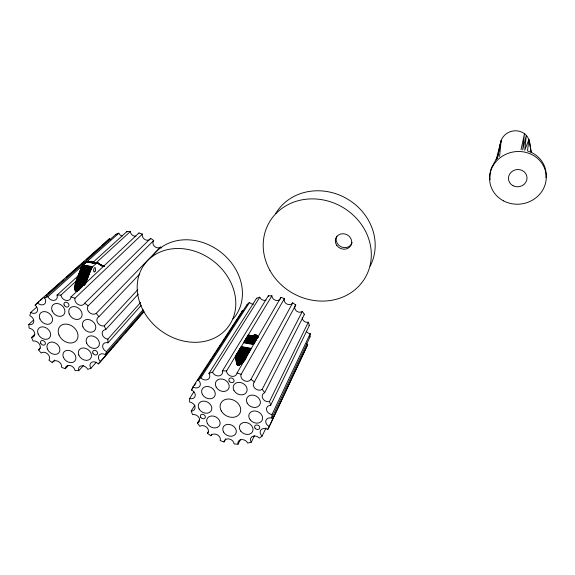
<?xml version="1.0" encoding="UTF-8"?>
<svg xmlns="http://www.w3.org/2000/svg" width="575" height="575" viewBox="0 0 575 575"><rect width="100%" height="100%" fill="white"/><g stroke="black" fill="none" stroke-linecap="round" stroke-linejoin="round"><path stroke-width="0.86" d="M143.01 309.832L106.504 351.555A5.419 4.255 37.6 0 1 102.681 345.604A5.419 4.255 37.6 0 1 107.92 342.793L107.884 339.135L140.623 302.45M265.995 300.136A4.679 4.032 31.6 0 1 259.771 297.217L212.534 372.262A5.491 4.471 31 0 0 218.996 375.892A5.491 4.471 31 0 0 222.432 370.925L268.345 295.758L271.896 295.859A4.693 4.061 30.5 0 0 275.202 300.15A4.693 4.061 30.5 0 0 280.226 299.014M306.267 331.25A4.658 3.996 25.8 0 0 310.22 333.68L272.011 414.525L271.695 418.047A5.419 4.356 25.9 0 0 265.866 420.62A5.419 4.356 25.9 0 0 269.337 426.442L307.762 344.411A4.629 3.946 25.5 0 1 306.396 343.57M139.013 232.983L142.42 234.118A4.737 3.967 43.1 0 0 145.216 239.689A4.737 3.967 43.1 0 0 150.672 238.373L153.726 240.487A4.722 3.967 42.1 0 0 154.495 246.366A4.722 3.967 42.1 0 0 160.418 247.092L161.259 248.005M310.299 333.68L310.04 336.864L271.781 418.075M236.498 354.437L236.706 354.092L246.883 356.04L246.675 356.385L236.498 354.516L236.289 354.868L236.03 358.275L244.9 359.907L245.877 358.196L235.987 356.378M247.89 335.627L257.715 337.381L247.89 335.627L248.285 334.988L258.268 336.828L257.715 337.381M193.919 391.769L189.585 398.533L189.621 402.069A5.333 4.212 31.2 0 1 194.997 406.769A5.333 4.212 31.2 0 1 191.245 411.096L192.553 414.611A5.297 4.162 30.5 0 1 199.015 417.673A5.297 4.162 30.5 0 1 197.441 423.143L199.863 426.312A5.276 4.133 29.6 0 1 206.713 427.362A5.276 4.133 29.6 0 1 207.46 433.334L210.838 435.713A5.268 4.126 28.7 0 1 217.185 434.743A5.268 4.126 28.7 0 1 220.16 440.536L224.027 441.974A5.276 4.133 27.8 0 1 229.217 438.991A5.276 4.133 27.8 0 1 234.09 443.929L238.057 444.209L240.494 439.415M224.027 441.974L225.709 438.833M302.162 317.759A4.679 4.039 26.6 0 0 308.337 322.23L269.445 401.645A5.491 4.478 26.8 0 1 262.753 398.475A5.491 4.478 26.8 0 1 264.651 392.718L304.441 314.345L302.321 311.456L262.135 389.433A5.513 4.514 27.8 0 1 254.969 388.348A5.513 4.514 27.8 0 1 254.366 381.965L295.758 304.958L292.725 302.845A4.701 4.075 29.1 0 1 286.903 304.024A4.701 4.075 29.1 0 1 284.402 298.562L280.931 297.325L237.022 373.017A5.513 4.507 30.1 0 1 231.61 376.287A5.513 4.507 30.1 0 1 226.521 371.055L271.896 295.787M84.762 284.934L75.526 283.324L75.382 282.907L85.193 284.266L91.159 268.92L92.661 266.721L96.162 263.666L86.53 261.877L96.78 263.429L86.538 262.035M499.589 156.414L501.156 140.523A14.785 13.886 -15 0 1 524.486 133.745C530.61 138.029 529.647 146.352 531.437 152.742M103.565 266.663L102.07 265.42L100.345 265.125M257.902 336.986L248.091 335.225M236.196 356.026L246.078 357.844L246.474 356.737L236.289 354.868M248.285 334.988L248.896 335.52L258.312 336.857L250.916 335.735L258.01 336.655L257.83 336.972M521.022 149.752L524.486 133.745L522.697 149.838L526.319 135.42L524.723 150.283L528.899 139.56L531.35 152.591M142.442 234.054L74.944 298.303A5.556 4.392 41.1 0 0 78.408 304.657A5.556 4.392 41.1 0 0 84.618 303.291L150.7 238.309M106.591 351.584L105.282 354.696A5.376 4.19 37.2 0 0 98.95 355.336A5.376 4.19 37.2 0 0 100.632 361.632L144.059 311.643M36.764 307.05L30.777 312.412L29.807 315.689A5.427 4.14 41.5 0 1 33.774 321.655A5.427 4.14 41.5 0 1 28.836 324.523L29.124 328.16A5.376 4.082 40.8 0 1 34.629 332.911A5.376 4.082 40.8 0 1 31.517 337.482L33.077 341.097A5.34 4.039 40 0 1 39.452 344.116A5.34 4.039 40 0 1 38.489 349.83L41.134 353.007A5.304 4.018 39.3 0 1 47.632 353.977A5.304 4.018 39.3 0 1 48.904 360.158L52.282 362.609L54.754 360.036M189.585 398.533L189.671 398.561A5.369 4.269 31.6 0 0 195.184 395.916A5.369 4.269 31.6 0 0 191.554 390.08L192.898 386.946L242.463 310.759A4.629 3.932 32.4 0 0 243.548 311.269M52.282 362.609L52.311 362.545A5.29 4.018 38.5 0 1 58.19 361.387A5.29 4.018 38.5 0 1 61.547 367.324L65.327 368.726L68.368 365.434M284.431 298.497L241.083 374.418A5.52 4.521 29 0 0 244.131 380.621A5.52 4.521 29 0 0 250.851 379.457L292.761 302.788M269.423 426.478L267.734 429.432A5.369 4.284 26 0 0 260.957 429.899A5.369 4.284 26 0 0 262.128 436.001L266.002 428.008M267.813 429.489L307.179 345.841M272.011 414.525L271.918 414.518A5.455 4.42 26.2 0 1 266.52 409.702A5.455 4.42 26.2 0 1 270.652 405.282L309.386 325.45L308.408 322.208M238.057 444.209L238.036 444.13A5.297 4.169 27 0 1 241.443 439.602A5.297 4.169 27 0 1 247.688 443.109L251.297 442.175L254.416 435.778M496.951 158.283L496.168 159.785L501.156 140.523L497.325 158.643L500.516 142.888A14.785 13.886 -15 0 0 500.322 145.31M241.658 312.074L242.391 310.708M497.095 157.607L491.424 167.85A28.197 26.162 -9.5 0 0 490.13 179.838M210.802 435.778L211.679 434.218M207.41 433.385L208.294 431.832M242.305 362.861L236.418 361.776L236.577 362.415L241.708 363.364L243.743 361.524L235.887 360.079L236.03 358.275M244.9 359.907L244.238 360.906L235.836 359.361M241.097 363.831L236.756 363.026L236.541 363.386L240.465 364.262L241.708 363.364M251.591 335.419L257.32 336.008L257.334 336.533L257.873 336.54M236.95 363.616L237.159 364.169L239.825 364.665L240.465 364.262M253.201 335.268L257.32 336.008M236.756 363.026L236.577 362.415M236.418 361.776L236.282 361.114L242.88 362.329M236.282 361.114L236.174 360.424L243.426 361.768M197.362 423.171L199.669 419.319M191.166 411.096L194.939 405.044M253.424 304.232A4.658 3.989 32.2 0 1 249.55 302.421L200.891 377.84A5.455 4.413 31.6 0 0 207.884 379.428A5.455 4.413 31.6 0 0 208.941 373.419L256.587 298.252L259.749 297.146M191.468 390.044L192.927 387.794M194.386 385.545L195.845 383.295M197.793 380.291L199.252 378.041M200.711 375.791L202.17 373.542M204.111 370.537L205.57 368.287M207.029 366.038L208.488 363.788M210.436 360.784L211.895 358.534M213.354 356.284L214.813 354.027M216.753 351.03L218.213 348.781M219.672 346.524L221.131 344.274M223.078 341.277L224.537 339.02M225.997 336.77L227.944 333.773M229.403 331.516L230.862 329.267M232.322 327.017L234.262 324.012M235.721 321.763L237.18 319.513M238.639 317.263L240.587 314.259M192.898 386.946L192.977 387.004A5.412 4.341 31.8 0 0 199.633 386.407A5.412 4.341 31.8 0 0 198.231 380.111L247.128 304.448L249.5 302.357M30.777 312.412L30.849 312.469A5.477 4.197 42 0 0 37.059 311.7A5.477 4.197 42 0 0 35.14 305.203L37.368 302.716L109.523 238.74A4.708 3.867 44.2 0 0 110.774 239.782M102.012 245.633L109.473 238.682M96.334 362.221L90.972 368.223A5.333 4.126 37.2 0 1 91.576 362.343A5.333 4.126 37.2 0 1 98.239 363.882L111.241 349.032M112.413 347.681L114.77 344.964M115.942 343.613L117.71 341.579M120.06 338.862L121.239 337.511M125.35 332.76L140.645 315.129M142.406 313.095L143.585 311.743M105.362 354.746L143.585 310.773M108.007 342.822L141.27 305.246M153.726 240.487L88.169 305.807A5.542 4.392 40.2 0 0 89.348 312.412A5.542 4.392 40.2 0 0 96.19 313.368L160.475 247.049M65.327 368.726L65.327 368.647A5.29 4.032 37.9 0 1 69.927 365.506A5.29 4.032 37.9 0 1 74.994 370.516L78.753 370.71L83.533 365.362M107.884 339.135L107.798 339.128A5.462 4.312 38.3 0 1 102.257 334.269A5.462 4.312 38.3 0 1 105.728 329.59L138.252 294.141M139.804 273.944L98.95 316.681A5.506 4.363 39.2 0 0 97.635 322.726A5.506 4.363 39.2 0 0 104.24 325.845L137.842 289.606M100.704 361.682L98.303 363.953M38.489 349.83L40.343 347.968M31.438 337.489L34.687 334.406M198.159 380.053L200.833 377.768M92.359 267.159L82.663 265.506L81.132 267.857L76.144 281.103L60.914 295.155A5.563 4.37 41.8 0 0 66.204 300.459A5.563 4.37 41.8 0 0 70.984 296.944L139.013 232.911M101.2 265.571L104.398 266.117L104.204 266.57M100.036 264.938L101.761 265.233L99.41 264.558M102.07 265.42L101.775 265.693L101.761 265.233M295.758 304.958L295.708 305.009A4.693 4.068 27.8 0 0 296.103 310.68A4.693 4.068 27.8 0 0 302.263 311.499L302.321 311.456M79.479 289.857L74.915 288.866L79.35 289.29M101.142 264.852L98.476 263.99M78.768 290.253L75.39 289.656L74.987 289.426L75.311 289.124M75.066 289.958L78.444 290.555L75.483 290.159L75.066 289.958L75.39 289.656M80.04 288.83L74.836 287.673L79.911 288.204M100.208 264.284L97.527 263.422M75.239 288.571L75.188 287.982M99.267 263.717L95.407 262.969M80.378 287.651L74.843 286.379L81.032 287.112M75.16 287.371L75.153 286.738M97.692 262.912L97.082 263.307L87.156 261.639L98.318 263.142L98.016 263.415L98.002 262.947L88.097 261.287L98.002 262.947M81.664 286.544L74.966 285.02L82.103 285.919M87.479 261.675L98.634 263.336L98.332 263.609L98.318 263.142M75.167 286.084L75.21 285.416M98.95 263.522L98.648 263.796L98.634 263.336M82.685 285.301L75.39 284.028L75.526 283.324M75.289 284.726L75.39 284.028M28.75 324.501L33.357 320.282M95.86 263.048L130.295 231.574A4.737 3.946 43.8 0 0 135.851 236.224M75.699 282.613L75.907 281.901L85.582 283.583M85.646 262.811L47.862 296.736A5.549 4.327 42.2 0 0 54.287 300.344A5.549 4.327 42.2 0 0 57.054 295.119L78.775 275.267M92.625 262.689L126.903 231.538L130.288 231.502M89.067 261.711L88.435 261.79L88.413 261.323M92.668 266.879L82.972 265.226L86.53 261.877M86.976 261.625L118.86 233.198A4.729 3.917 44.2 0 0 122.094 236.109M37.368 302.716L37.432 302.788A5.513 4.262 42.2 0 0 44.167 304.268A5.513 4.262 42.2 0 0 44.591 298.022L115.906 234.327L118.824 233.127M35.068 305.145L39.086 301.573M40.422 300.38L43.096 298.001M45.777 295.622L47.114 294.429M48.458 293.243L59.836 283.123M61.173 281.937L63.854 279.558M66.535 277.172L79.918 265.276M81.262 264.083L83.936 261.704M86.617 259.325L100.007 247.423M262.2 436.051L259.375 438.107A5.333 4.219 26.4 0 0 252.461 436.468A5.333 4.219 26.4 0 0 251.246 442.11L251.297 442.175M44.534 297.943L47.826 296.657M98.871 316.71L96.248 313.317M91.022 368.295L87.716 369.344A5.304 4.075 37.4 0 0 81.499 365.851A5.304 4.075 37.4 0 0 78.725 370.631L78.753 370.71M304.441 314.345L304.369 314.374A4.679 4.039 26.6 0 0 304.038 314.539M208.89 373.348L212.506 372.183M104.398 266.117L101.279 265.686M257.104 335.764L253.776 335.168M103.91 265.916L104.305 265.902L101.876 265.485L102.278 265.643M57.018 295.033L60.907 295.068M309.386 325.45L309.307 325.457A4.658 3.996 25.8 0 0 308.926 325.493M222.403 370.846L226.521 370.968M101.315 265.758L104.485 266.297M102.515 266.11L104.557 266.448M102.3 266.175L104.607 266.563M82.965 265.068L92.661 266.721M82.671 265.664L92.367 267.317M82.354 265.945L92.058 267.598M82.362 266.096L92.065 267.756M82.045 266.383L91.763 268.036M82.052 266.534L91.77 268.194M81.743 266.822L91.461 268.482M81.751 266.973L91.468 268.633M81.434 267.26L91.159 268.92M81.449 267.569L91.173 269.237M81.132 267.857L90.864 269.517M81.161 268.331L90.886 269.991M80.845 268.611L90.577 270.279M80.867 269.086L90.591 270.753M80.55 269.366L90.282 271.033M80.572 269.84L90.304 271.508M80.256 270.121L89.995 271.795M80.277 270.595L90.016 272.27M79.961 270.882L89.707 272.557M79.99 271.357L89.729 273.024M79.673 271.637L89.413 273.312M79.695 272.112L89.434 273.786M79.379 272.399L89.125 274.074M79.4 272.873L89.147 274.548M79.084 273.161L88.837 274.836M79.106 273.628L88.859 275.31M78.789 273.916L88.543 275.598M78.811 274.39L88.564 276.072M78.495 274.678L88.255 276.367M78.516 275.152L88.277 276.834M78.2 275.439L87.961 277.128M78.222 275.914L87.982 277.603M77.905 276.201L87.673 277.89M77.927 276.676L87.695 278.365M77.611 276.963L87.378 278.659M77.632 277.438L87.4 279.127M77.316 277.725L87.091 279.421M77.337 278.199L87.112 279.896M77.021 278.494L86.796 280.19M77.043 278.968L86.818 280.665M76.719 279.256L86.502 280.959M76.748 279.73L86.523 281.427M76.425 280.025L86.214 281.721M76.453 280.492L86.236 282.196M76.13 280.787L85.919 282.49M85.934 282.886L76.144 281.103M85.618 283.188L75.835 281.477L75.907 281.901M75.591 282.196L85.265 283.877M75.382 282.907L84.877 284.567M75.21 283.619L84.453 285.236M75.066 284.323L83.174 285.746M74.966 285.02L82.635 286.364M74.887 285.71L82.153 286.982M74.843 286.379L81.557 287.558M74.829 287.033L80.924 288.104M74.836 287.673L80.385 288.643M74.865 288.283L79.717 289.132M74.915 288.866L79.027 289.592M74.987 289.426L78.322 290.016M252.648 335.34L257.521 336.217M252.109 335.39L257.708 336.389M250.571 335.822L252.252 336.123M247.703 335.872L257.528 337.633M247.509 336.195L257.341 337.956M247.315 336.519L257.154 338.28M247.121 336.842L256.96 338.603M246.919 337.166L256.773 338.927M246.725 337.489L256.587 339.257M246.531 337.812L256.393 339.581M246.337 338.136L256.206 339.911M246.136 338.459L256.019 340.235M245.942 338.79L255.825 340.565M245.748 339.113L255.638 340.889M245.547 339.437L255.444 341.219M245.353 339.768L255.257 341.55M245.151 340.091L255.063 341.881M244.957 340.422L254.869 342.211M244.756 340.752L254.682 342.535M244.562 341.083L254.488 342.865M244.361 341.406L254.294 343.203M244.159 341.737L254.1 343.534M243.965 342.067L253.913 343.864M243.764 342.398L253.719 344.195M243.563 342.729L253.525 344.533M241.241 346.574L251.282 348.393M241.04 346.905L251.081 348.73M240.839 347.243L250.887 349.068M240.63 347.58L250.686 349.413M240.429 347.918L250.492 349.751M240.228 348.263L250.29 350.089M240.019 348.601L250.096 350.434M239.818 348.939L249.895 350.772M239.61 349.277L249.701 351.117M239.401 349.622L249.5 351.462M239.2 349.959L249.298 351.799M238.992 350.304L249.097 352.144M238.783 350.642L248.903 352.489M238.582 350.987L248.702 352.834M238.373 351.332L248.501 353.179M238.165 351.677L248.299 353.524M237.957 352.015L248.098 353.869M237.748 352.36L247.897 354.214M237.54 352.705L247.696 354.567M237.331 353.05L247.494 354.912M237.123 353.402L247.293 355.264M236.914 353.747L247.092 355.609M236.699 354.171L246.883 356.04M236.325 355.271L246.395 357.118M236.117 355.623L246.193 357.47M236.109 356.78L245.719 358.548M235.894 357.132L245.518 358.901M236.052 357.535L245.331 359.238M235.843 357.88L245.123 359.591M235.822 358.627L244.698 360.259M236.045 359.008L244.44 360.554M236.095 359.727L243.951 361.172M235.966 360.784L243.225 362.121M236.073 361.467L242.672 362.681M236.203 362.128L242.097 363.22M236.361 362.768L241.5 363.716M236.541 363.386L240.889 364.191M236.735 363.968L240.257 364.622M310.04 336.864L309.961 336.842A4.629 3.946 25.5 0 0 309.573 336.756M70.984 296.858L74.966 298.224M237.029 372.938L241.119 374.347M84.647 303.219L88.219 305.756M250.887 379.392L254.423 381.915M107.367 240.875L107.432 240.925A4.679 3.817 43.9 0 1 107.741 241.198M247.128 304.448L247.185 304.498A4.629 3.932 32.4 0 1 247.487 304.764M262.2 389.39L264.73 392.696M115.906 234.327L115.949 234.392A4.708 3.867 44.2 0 1 116.164 234.737M256.587 298.252L256.637 298.317A4.658 3.989 32.2 0 1 256.831 298.662M250.01 335.692L249.09 335.203M104.319 325.824L105.814 329.59M269.531 401.623L270.746 405.282M126.903 231.538L126.931 231.61A4.729 3.917 44.2 0 1 127.017 231.991M268.345 295.758L268.36 295.83A4.679 4.032 31.6 0 1 268.46 296.563M529.776 144.325A14.785 13.886 -15 0 0 528.899 139.56L527.512 150.902L532.033 152.742A28.197 26.162 -9.5 0 1 546.034 177.732M352.166 242.557A8.323 7.568 26.3 0 1 341.457 246.97A8.323 7.568 26.3 0 1 336.864 236.167M275.612 213.684A54.072 48.825 29.3 0 1 345.963 198.181A54.072 48.825 29.3 0 1 370.156 266.124M280.852 297.749A4.693 4.061 30.5 0 1 280.428 298.72M152.864 255.76A51.096 42.967 37.1 0 1 221.008 252.324A51.096 42.967 37.1 0 1 233.055 318.924M77.718 290.907L75.16 290.461L77.718 290.907M256.881 335.491L254.366 335.038L256.881 335.491M239.617 365.017L236.95 364.528L239.617 365.017M104.19 265.65L102.566 265.37A5.11 4.147 42.8 0 0 104.19 265.65M76.978 291.23L75.26 290.928A5.441 4.312 42 0 0 76.978 291.23M256.651 335.182L254.962 334.88A5.067 4.277 30.3 0 0 256.651 335.182M238.963 365.384L237.173 365.053A5.391 4.449 30.2 0 0 238.963 365.384M513.08 185.747A9.308 8.632 -9.1 0 0 527.023 177.97A9.308 8.632 -9.1 0 0 513.101 170.768A9.308 8.632 -9.1 0 0 513.08 185.747M503.513 200.869A28.376 26.313 -9.1 0 0 546.25 177.502A28.376 26.313 -9.1 0 0 504.016 155.2A28.376 26.313 -9.1 0 0 503.513 200.869M336.749 245.374A8.359 7.59 26.3 0 0 350.93 245.324A8.359 7.59 26.3 0 0 342.858 233.73A8.359 7.59 26.3 0 0 336.749 245.374M269.927 270.444A55.365 49.687 29.3 0 0 363.551 280.305A55.365 49.687 29.3 0 0 318.313 199.202A55.365 49.687 29.3 0 0 269.927 270.444M207.453 423.689A7.087 5.599 29.3 0 0 219.154 426.046A7.087 5.599 29.3 0 0 213.591 416.12A7.087 5.599 29.3 0 0 207.453 423.689M255.12 428.253A2.688 2.149 26.6 0 0 259.562 428.468A2.688 2.149 26.6 0 0 256.853 424.968A2.688 2.149 26.6 0 0 255.12 428.253M223.553 432.019A7.087 5.599 28.2 0 0 235.297 434.391A7.087 5.599 28.2 0 0 229.799 424.494A7.087 5.599 28.2 0 0 223.553 432.019M240.76 431.142A7.137 5.671 27.2 0 0 252.533 431.739A7.137 5.671 27.2 0 0 245.317 422.438A7.137 5.671 27.2 0 0 240.76 431.142M229.252 381.225A2.738 2.228 29.8 0 0 233.788 381.735A2.738 2.228 29.8 0 0 231.315 377.962A2.738 2.228 29.8 0 0 229.252 381.225M200.747 417.371A2.659 2.099 30.1 0 0 205.124 417.903A2.659 2.099 30.1 0 0 202.68 414.287A2.659 2.099 30.1 0 0 200.747 417.371M250.175 419.829A7.209 5.786 27 0 0 262.099 420.39A7.209 5.786 27 0 0 254.847 410.96A7.209 5.786 27 0 0 250.175 419.829M202.414 394.5A7.209 5.779 30.7 0 0 214.295 396.822A7.209 5.779 30.7 0 0 208.617 386.608A7.209 5.779 30.7 0 0 202.414 394.5M233.96 390.497A7.288 5.923 28.9 0 0 246.064 392.84A7.288 5.923 28.9 0 0 240.451 382.483A7.288 5.923 28.9 0 0 233.96 390.497M199.079 408.969A7.137 5.664 30.3 0 0 210.838 411.305A7.137 5.664 30.3 0 0 205.203 401.249A7.137 5.664 30.3 0 0 199.079 408.969M247.193 403.125A7.267 5.887 27.6 0 0 259.289 405.49A7.267 5.887 27.6 0 0 253.755 395.226A7.267 5.887 27.6 0 0 247.193 403.125M216.164 387.104A7.267 5.879 30.2 0 0 228.189 389.433A7.267 5.879 30.2 0 0 222.518 379.098A7.267 5.879 30.2 0 0 216.164 387.104M221.274 410.881A10.781 8.632 28.8 0 0 239.135 414.438A10.781 8.632 28.8 0 0 230.805 399.244A10.781 8.632 28.8 0 0 221.274 410.881M142.888 309.846A52.253 43.599 36.9 0 0 228.232 326.83A52.253 43.599 36.9 0 0 188.341 249.536A52.253 43.599 36.9 0 0 142.888 309.846M47.438 349.111A7.13 5.448 39.4 0 0 58.628 353.064A7.13 5.448 39.4 0 0 54.165 342.47A7.13 5.448 39.4 0 0 47.438 349.111M92.927 353.201A2.688 2.099 37.8 0 0 97.225 354.358A2.688 2.099 37.8 0 0 95.256 350.419A2.688 2.099 37.8 0 0 92.927 353.201M63.401 357.363A7.116 5.462 38.5 0 0 74.613 361.33A7.116 5.462 38.5 0 0 70.229 350.772A7.116 5.462 38.5 0 0 63.401 357.363M78.825 355.055A7.152 5.534 38.1 0 0 90.131 359.044A7.152 5.534 38.1 0 0 85.797 348.407A7.152 5.534 38.1 0 0 78.825 355.055M64.12 305.023A2.76 2.163 41.3 0 0 68.454 306.518A2.76 2.163 41.3 0 0 66.743 302.342A2.76 2.163 41.3 0 0 64.12 305.023M40.732 343.182A2.681 2.041 40 0 0 44.922 344.648A2.681 2.041 40 0 0 43.218 340.673A2.681 2.041 40 0 0 40.732 343.182M86.609 343.074A7.223 5.642 38.4 0 0 98.038 347.084A7.223 5.642 38.4 0 0 93.696 336.289A7.223 5.642 38.4 0 0 86.609 343.074M39.898 318.938A7.274 5.599 41.1 0 0 51.261 322.92A7.274 5.599 41.1 0 0 46.69 312.002A7.274 5.599 41.1 0 0 39.898 318.938M69.223 314.036A7.338 5.757 40.5 0 0 80.766 318.054A7.338 5.757 40.5 0 0 76.288 306.985A7.338 5.757 40.5 0 0 69.223 314.036M38.144 334.032A7.195 5.498 40.4 0 0 49.392 337.985A7.195 5.498 40.4 0 0 44.857 327.254A7.195 5.498 40.4 0 0 38.144 334.032M82.901 326.823A7.295 5.736 39.4 0 0 94.415 330.848A7.295 5.736 39.4 0 0 90.023 319.873A7.295 5.736 39.4 0 0 82.901 326.823M52.145 310.938A7.331 5.7 41.2 0 0 63.617 314.942A7.331 5.7 41.2 0 0 59.074 303.895A7.331 5.7 41.2 0 0 52.145 310.938M58.966 334.952A10.839 8.395 39.7 0 0 76.008 340.953A10.839 8.395 39.7 0 0 69.359 324.738A10.839 8.395 39.7 0 0 58.966 334.952M95.163 271.113A2.257 0.92 -79.9 0 0 95.026 267.591A2.257 0.92 -79.9 0 0 93.617 270.717A2.257 0.92 -79.9 0 0 95.163 271.113"/></g></svg>
